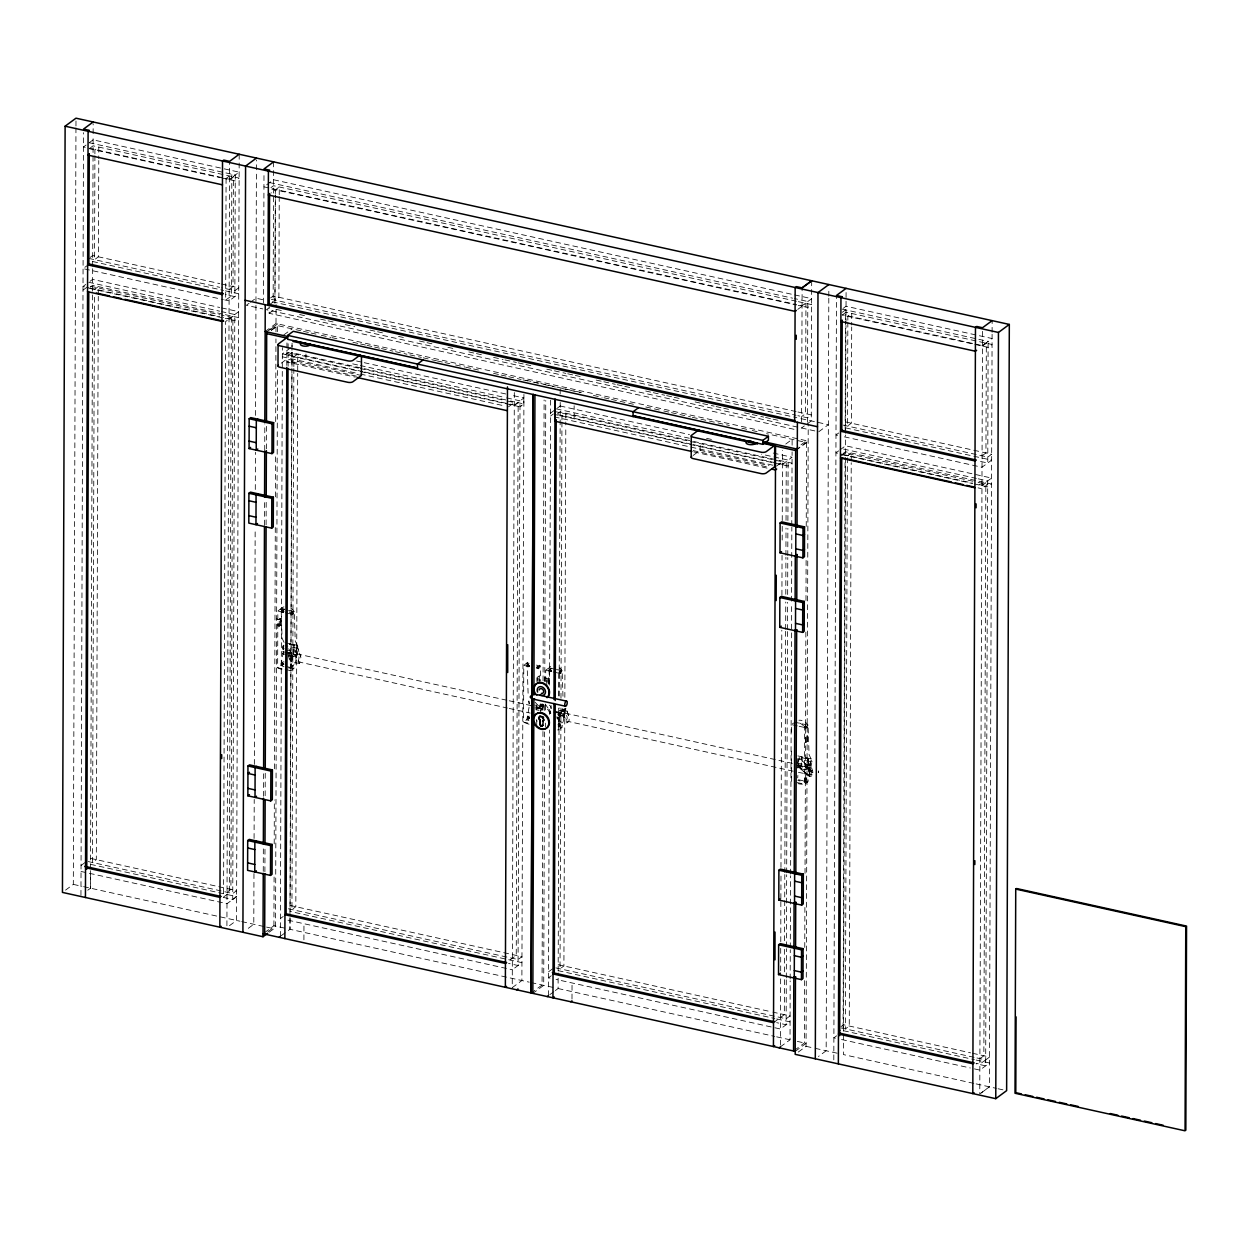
<?xml version="1.0" encoding="UTF-8"?>
<svg xmlns="http://www.w3.org/2000/svg" width="1249" height="1249" viewBox="0 0 1249 1249"><rect width="100%" height="100%" fill="white"/><g stroke="black" fill="none" stroke-linecap="round" stroke-linejoin="round"><path stroke-width="0.75" stroke-dasharray="5 3.75" d="M65.557 890.115L73.316 884.386L75.955 127.929M75.97 125.977L75.986 118.187M80.951 895.314L83.527 132.659M87.742 890.209L90.568 888.211L90.552 870.647M90.552 868.695L92.66 268.192M92.66 266.256L93.113 135.626M93.129 133.674L93.16 123.76M90.568 888.211L90.631 871.693M94.409 297.278L92.442 862.497L96.314 859.64L98.281 296.356M94.908 155.735L94.534 259.667L98.421 256.81L98.765 160.559M94.908 153.799L94.924 149.958L98.812 147.085L98.765 158.639M98.296 294.421L98.312 286.614L94.44 289.487M226.912 925.728L229.582 161.355M231.33 317.34L229.316 892.754L223.571 896.985L225.585 321.586L231.33 317.34L221.822 315.248M223.243 897.375L232.736 899.467L234.781 314.529L221.495 311.594M239.199 154.251L236.529 920.466L226.912 927.57M253.969 873.566L253.781 924.276L246.022 930.005M254.078 838.485L254.218 799.438M254.343 764.404L255.171 528.343M255.296 489.499L255.436 452.263M255.561 415.417L256.404 171.691M256.42 169.755L256.451 160.013M263.539 303.117L263.992 172.534M263.258 871.38L263.352 846.026M263.523 796.284L263.601 771.944M264.46 525.126L264.554 499.022M264.726 450.28L264.819 423.692M264.897 871.755L264.991 846.385M265.163 795.738L265.241 772.304M266.099 524.83L266.193 499.381M266.365 448.828L266.459 425.3M794.005 429.297L269.144 313.312L269.175 307.535M273.625 161.855L273.141 301.977L269.253 304.85M274.921 303.304L275.295 195.593M275.295 193.657L275.311 189.817L275.358 197.576M275.358 199.512L274.999 300.15L278.886 297.278L279.245 196.655M269.238 932.16L273.906 928.725L274.093 875.049M274.202 843.856L274.343 799.985M274.452 768.791L275.295 526.922M275.405 496.852L275.561 453.949M275.67 421.6L275.951 338.932M275.982 331.891L276.076 304.522M277.481 370.485L275.545 926.102L264.679 934.127M277.621 331.656L277.575 323.85M279.245 194.719L279.276 186.975L271.002 193.002M280.775 625.062L278.917 626.139L278.87 619.66L280.354 618.567L280.775 625.062C277.34 627.747 275.233 623.47 280.322 624.906L280.354 618.567C275.28 617.193 277.372 621.237 280.806 618.645M279.23 626.202L279.261 619.785M280.463 625L280.479 618.567L278.933 619.723L276.529 618.801M280.385 936.407L282.368 347.628M286.786 365.411L286.958 341.492M288.113 366.238L288.113 341.102M289.971 917.578L289.94 929.272L280.307 936.375M289.987 915.626L291.954 352.218M291.954 350.282L291.985 344.427M290.049 918.561L290.018 929.303L529.186 982.151M291.954 374.107L290.08 911.411L521.941 962.651L512.309 969.755M291.985 366.316L292.032 352.702L362.272 368.221M292.047 346.738L292.063 343.163M293.827 368.502L291.938 909.569L295.826 906.712L297.684 373.42M293.843 366.566L293.874 356.824L297.746 353.967L297.699 371.484M303.913 939.81L303.96 923.714M305.943 359.041L305.958 353.67M514.323 392.561L512.246 987.647L521.879 980.543L523.924 394.403M523.831 397.963L523.815 403.927L520.006 406.799L518.054 965.508L508.562 963.416M536.727 725.013L536.758 719.346M536.789 709.9L536.82 702.344M536.883 681.564L536.898 677.785M537.694 680.112L537.71 676.911L539.584 675.834L539.552 682.251M538.007 683.39L538.022 676.974L539.584 675.834M539.24 680.58L539.256 675.756M542.956 731.492L542.066 984.993L532.761 991.878M542.956 710.103L543.05 704.202M543.05 680.861L544.111 399.992M544.392 681.173L544.408 678.004L548.233 677.77L548.342 684.187M544.595 731.93L543.705 985.367L532.839 993.377M544.673 710.478L544.689 704.639M544.767 681.236L545.751 400.507M545.516 726.949L545.532 723.171M545.579 709.947L545.594 704.28M545.672 681.611L545.719 670.276L549.779 667.091M546.781 685.342L546.75 678.847L548.358 677.77L548.654 684.265M547.124 682.204L547.14 678.988L548.686 677.848M548.467 995.64L549.404 730.009M549.451 714.397L549.482 705.17M549.56 685.155L550.637 397.01M557.6 729.9A28.571 23.013 53.6 0 0 558.678 729.869L558.756 707.199M558.787 695.865L558.881 673.195A9.352 7.541 53.6 0 0 557.07 670.947M555.352 990.566L558.1 988.537L558.147 972.94M558.162 970.988L559.084 707.777M559.115 696.115L560.223 402.428M560.177 393.935L560.192 388.096M560.942 708.011L560.02 968.818L563.908 965.961L564.798 709.042M560.973 698.285L561.941 421.912M561.941 419.961L561.956 416.073L565.844 413.2L565.797 424.879M564.845 697.364L565.797 426.83M571.995 999.059L572.042 982.947M574.103 418.306L574.15 405.769M693.054 455.51L700.096 450.311L700.127 442.536M780.422 1045.116L780.672 972.815M780.687 970.863L780.703 943.432M780.781 941.621L780.844 900.529M780.859 898.577L781.015 873.394M780.968 867.384L781.796 630.214M781.921 595.18L782.046 555.399M782.186 540.036L782.249 522.488M782.249 520.536L782.499 450.358M784.45 979.638L784.325 1014.656L774.692 1021.776M784.466 971.847L784.559 948.491M784.575 940.7L784.809 874.534M784.825 872.583L785.652 631.245M785.668 629.293L785.762 602.049M785.793 594.259L785.918 557.288M785.918 555.337L786.027 528.093M786.043 520.302L786.245 461.911L782.374 464.784M786.292 979.872L786.136 1024.758L776.644 1022.65M786.308 977.92L786.402 948.725M786.417 946.773L786.667 874.768M786.667 872.817L787.51 631.479M787.526 629.543L787.619 602.283M787.651 594.508L787.776 557.522M787.776 555.571L787.869 528.327M787.9 520.536L788.119 460.085L761.5 454.199M780.328 1046.881L790.039 1039.793L790.164 980.902M790.18 978.951L790.274 949.755M790.289 947.804L790.539 875.799M790.617 874.097L791.569 603.111M791.569 601.159L791.835 527.078M791.757 525.47L792.1 451.873M792.116 445.19L792.131 439.351L783.888 445.44M791.444 781.296L791.554 751.086M791.616 732.195L791.647 724.639A9.352 7.541 53.6 0 1 793.474 723.187M801.577 422.021L802.123 287.879M806.089 726.59L804.653 726.653L804.606 784.216A28.571 23.013 53.6 0 1 798.033 783.669M804.653 980.59L804.434 1042.977L795.113 1049.847M804.762 947.445L804.918 904.557M805.027 873.363L805.87 631.635M805.98 600.441L806.12 557.554M806.23 526.36L806.542 440.741L795.66 448.766M805.558 742.515L805.589 736.098L807.135 734.958L807.432 741.453L805.558 742.515L807.432 741.453M805.886 742.593L805.902 736.176L807.463 735.037M807.385 422.271L807.806 301.524L794.505 298.589M807.104 741.375L807.135 734.958M798.298 1052.048L806.058 1046.319L808.228 424.02M811.678 280.76L811.272 420.897L807.385 423.77M828.805 298.183L826.167 1050.768L818.407 1056.498M828.805 296.247L828.836 288.441M833.801 1059.855L836.471 295.467M845.058 462.739L843.075 1028.395L838.766 1031.565M845.167 429.594L845.557 321.461M845.557 319.525L845.589 309.877L839.843 314.123M843.497 1034.391L843.418 1054.578L974.22 1083.476M843.512 1031.19L845.589 435.042M845.589 433.262L845.963 325.411M845.979 323.772L846.104 288.363M847.368 457.821L845.37 1028.895L849.258 1026.022L851.225 462.754M847.837 322.117L847.478 426.065L851.365 423.192L851.693 326.957M847.852 320.197L847.852 316.34L851.74 313.483L851.693 325.037M851.225 460.803L851.256 453.012L847.368 455.869M982.51 331.328L979.762 1093.937L989.38 1086.833L992.096 334.279M992.096 332.343L992.143 320.634M810.429 770.758C806.401 776.035 814.426 776.566 812.615 770.742C809.976 761.266 807.041 774.286 811.725 775.286M545.235 704.046L550.466 711.727A2.108 0.921 -77.5 0 1 550.622 713.007L550.45 713.647M542.55 703.983L541.723 706.575L541.332 703.858M542.987 704.093L542.16 706.684L534.697 705.029M564.486 708.839L563.658 711.43L563.283 708.714M564.923 708.932L564.267 711.477L563.721 708.808M565.875 708.245L561.941 727.449L558.678 729.869M565.313 708.23L563.533 714.709L559.614 712.789M284.163 662.001C281.681 660.331 281.993 665.982 284.241 663.875M291.798 663.906C289.518 666.607 295.061 666.95 293.156 663.984C289.456 662.204 289.659 669.495 293.015 666.092M560.895 725.294C557.866 726.59 559.755 720.673 561.347 723.749C561.738 728.105 555.024 725.123 559.677 723.093M550.169 713.398L547.796 709.385L550.481 713.195M281.462 611.261C282.805 606.483 285.896 613.759 281.931 612.119M283.398 611.979L281.603 611.729M292.016 614.695C288.363 613.072 294.889 609.855 293.515 613.759C288.784 615.554 294.452 611.401 291.36 612.947M291.907 611.854L292.922 613.696M291.22 612.994L292.89 613.462L292.781 614.539M528.92 665.233L528.421 666.591L526.922 665.795M528.905 665.858L528.28 666.872L527.031 666.076M539.146 668.043C534.041 665.124 543.112 667.356 537.101 668.699M538.678 668.387L537.304 666.732M551.059 671.166C547.827 670.822 551.277 671.806 550.809 670.167M561.394 672.961C558.319 673.898 560.02 668.715 561.644 671.946C559.974 676.646 558.131 669.995 560.66 673.742M804.621 726.871L806.542 726.793L805.948 727.917M805.09 727.73L806.432 727.183M806.557 727.589L806.23 726.793M288.831 656.865L289.83 652.368L292.11 655.772L291.61 660.393L292.407 655.787L289.815 652.353M528.608 701.048L529.435 703.874M529.045 701.142L528.998 703.765M540.583 703.999L540.161 706.559M541.769 703.952L542.16 706.684M543.877 704.733L542.316 709.588L534.884 707.949M550.559 705.904L551.106 708.558M562.518 708.854L562.097 711.415M818.345 772.756L818.282 771.898M281.4 663.687L282.836 662.797M283.304 663.812L281.977 662.704L281.649 664.359M283.258 663.953L282.68 664.733M282.992 663.594C283.945 667.091 278.465 662.688 282.805 661.908M292.297 666.388C289.737 663.516 292.547 666.529 291.236 666.747C289.518 666.435 290.908 663.703 292.016 665.217M529.295 717.488L527.609 717.956L529.295 718.55M536.258 719.705L537.023 721.282M560.223 725.404C557.897 727.699 558.865 722.796 558.303 724.639M560.13 725.138L559.552 725.919M559.411 724.014L560.177 725.591L558.412 724.763M804.34 779.251C811.069 774.099 801.827 784.762 805.746 777.471M806.963 779.673C803.591 779.907 807.26 776.987 805.621 780.297M540.286 704.03L539.006 708.808L537.616 707.933M543.253 704.686L541.957 709.448L538.584 709.198M562.284 708.901L560.582 714.053M282.977 653.789L283.523 654.492L283.882 652.478L282.68 651.65M285.022 652.165L295.17 654.414L299.463 663.531L300.806 657.801A2.108 0.921 -77.5 0 0 300.666 656.584L297.262 646.67L296.075 655.116L292.703 654.851L291.735 653.586M541.598 709.791L541.114 708.761L540.755 710.759M554.806 711.789L563.049 713.601L567.202 722.64M283.336 651.791L280.9 665.342L277.637 667.747A28.571 23.013 53.6 0 0 284.21 670.12M295.732 655.101L295.373 657.099L295.17 654.414M285.678 642.798L297.215 645.28L297.793 646.685L297.777 651.713L294.061 668.246L290.798 670.666A28.571 23.013 53.6 0 1 288.628 670.697M529.045 724.201A28.571 23.013 53.6 0 1 523.565 722.109L526.844 719.689L529.264 706.138M550.747 713.538L550.544 710.837M563.611 714.287L563.237 716.302L563.049 713.601M809.18 770.649L808.993 767.948L809.18 770.649L797.33 768.026M797.861 755.91L811.023 758.83L811.803 762.593L807.869 781.796L804.606 784.216L797.096 782.545M540.567 712.211L541.473 707.918L543.768 711.165M557.741 712.086L560.286 714.974L559.552 719.518L559.989 715.053L558.006 711.618M540.286 705.201L539.443 708.386L539.755 707.262M551.09 705.498L551.09 708.402M562.237 710.041L561.379 713.241L561.691 712.102M801.593 762.936C800.422 772.912 802.295 750.43 801.796 760.516M808.041 765.762L808.462 760.594M805.496 767.12C808.353 769.915 808.571 760.875 808.072 758.658L801.187 756.972L802.326 760.61L801.343 765.98L800.547 767.089L797.58 766.433L809.227 776.175L814.005 777.253M294.249 645.109L293.499 654.039L294.249 645.109L287.411 643.438M808.181 759.829L808.072 758.658M284.132 648.528C282.43 652.103 281.712 643.719 284.147 645.608M797.814 762.499L797.83 758.939M797.83 764.622L798.439 757.331M811.959 775.02L798.049 772.272M282.789 612.307L283.273 611.573L281.571 611.417M293.047 613.759L291.376 613.4L293.047 613.759L292.235 614.477M527.421 664.905C530.482 668.902 524.408 663.859 529.201 664.109M560.458 672.305L559.021 672.384L560.27 672.134M560.629 673.383L559.068 672.524M804.668 727.105C809.29 727.183 803.716 729.51 804.528 726.309C805.605 723.421 808.93 726.84 806.292 728.026M564.579 713.054C560.77 724.451 572.042 720.361 564.61 713.038L796.128 764.185M283.445 664.015L281.571 663.812L283.445 664.015L282.852 664.64M558.662 724.842L560.317 725.201L559.895 726.028M806.027 779.392C804.575 776.722 803.638 781.718 806.151 779.938M806.136 780.219L804.512 779.376L806.167 779.735M809.352 767.12L808.431 772.225L810.898 775.083L811.694 770.539L809.399 767.12L798.017 764.591M284.023 651.072L283.882 652.478M807.104 758.284L808.322 763.186L807.322 767.589L807.635 766.464M798.002 766.043L809.149 776.113L798.002 766.043L799.188 757.581L810.492 769.243A2.108 0.921 -77.5 0 1 810.617 770.461L809.368 776.191M290.065 652.431C284.819 654.679 295.467 665.202 288.831 657.38M283.851 645.296L283.507 649.511M282.258 609.715L281.821 612.291M283.133 612.416L283.866 611.62M527.89 664L527.749 665.295L529.264 666.029M527.203 665.139L528.873 665.623M538.022 667.216L537.382 666.779M538.6 668.231L536.867 667.84M538.413 668.824L538.678 668.043L537.023 668.356M551.184 668.871L549.138 670.135L551.277 670.822M549.451 670.057L550.138 668.918M551.184 671.416L549.123 670.416M559.786 671.041L559.349 673.617M559.661 673.586L560.848 673.149M805.418 725.326L805.464 726.887L807.01 727.23M296.731 653.836L295.81 658.941L298.183 661.798L507.344 708.027M283.351 664.218L281.821 664.546M292.344 666.201L290.564 665.795M292.016 666.841L292.438 665.545L290.564 665.342M529.139 716.13C526.282 716.067 527.156 720.611 529.264 719.034M281.493 611.042L283.382 611.807M281.509 611.495L282.805 612.119M528.764 666.685L529.482 665.904M536.82 666.919L537.538 666.139M551.043 670.619L549.388 670.697M560.91 672.508L559.443 671.806M559.037 672.821L560.536 673.398M528.873 716.286C528.265 722.016 527.64 715.115 528.749 719.112M292.703 654.851L294.405 649.699L293.343 644.734M806.464 768.385L809.836 768.65L811.038 760.204L813.115 763.248M298.277 661.798L299.089 657.317L296.809 653.851L507.375 700.361M568.545 715.786L566.25 709.12L568.576 715.864A2.108 0.921 -77.5 0 1 568.67 717.004C572.432 727.402 553.338 723.062 560.785 715.255A2.108 0.921 -77.5 0 0 560.645 714.038L557.46 709.338M566.156 720.985L796.144 771.851M90.49 147.741L93.082 145.821L239.121 178.092L235.249 180.964L221.963 178.029M90.115 257.45L92.691 255.545L219.777 283.617M88.882 264.382L83.059 268.613L223.29 299.604M85.744 284.46L82.996 286.489L88.788 287.77M90.022 281.306L92.613 279.386L219.683 307.473M229.519 179.7L233.407 176.827L233.017 286.552L229.129 289.409M83.059 290.096L88.804 285.849M90.006 287.27L92.598 285.35L223.462 314.28M266.693 184.821L273.562 179.747L792.678 294.467M249.097 303.257L246.35 305.287L262.805 308.925M250.471 302.242L255.967 298.183L265.116 300.213M229.035 319.229L232.907 316.356L230.909 889.382L227.037 892.239M269.206 307.707L266.459 309.736L815.3 431.03M269.144 313.312L274.889 309.065L284.397 311.173M265.147 331.516L276.013 323.507L808.165 441.1L797.299 449.125M266.693 331.859L277.653 323.866M269.8 329.877L275.998 325.286M271.345 330.22L277.559 325.63L294.686 329.424M271.439 330.236L277.637 325.646M283.788 334.919L292.11 328.846M290.674 347.753L282.43 353.842L362.741 371.593M292.032 352.702L288.066 355.543L358.385 371.078M281.259 363.162L286.895 359.009L361.414 375.465M508.546 406.799L514.291 402.553L506.688 400.882M514.291 405.082L523.909 397.978L510.529 395.012M514.291 405.535L518.163 402.678L516.243 955.423L509.483 960.403M281.899 607.904L277.84 611.089L277.637 667.747L283.273 668.996M550.59 413.107L556.086 409.048M557.46 408.033L560.208 406.003M550.497 416.073L553.369 413.95M557.522 413.856L560.114 411.936L791.975 463.176L788.088 466.049L556.227 414.809M285.35 612.744L291.001 613.993L294.264 611.588A9.367 7.275 49 0 0 288.831 607.201M278.855 625.999L280.322 624.906M283.023 664.843L284.023 664.109M291.844 666.623L292.438 665.998L290.783 665.639M797.752 309.409L805.948 303.366L805.558 413.669L801.686 416.542M81.044 865.495L85.354 862.31M843.294 308.284L846.041 306.255L992.081 338.526L982.448 345.63L842.138 314.623M843.434 314.123L846.01 312.219L992.065 344.49L988.178 347.363L842.138 315.076M801.561 427.985L804.309 425.956M818.735 431.779L828.352 424.676L797.955 417.962M795.66 450.546L806.526 442.536L766.574 433.7M776.628 466.033L782.374 461.802L556.242 411.827M782.452 464.347L792.069 457.243L771.086 452.606M527.843 662.251L523.768 665.436L523.565 722.109L529.217 723.343M838.735 432.966L835.987 434.995L838.891 435.636M536.929 668.34L540.192 665.936A9.367 7.275 49 0 0 537.211 662.86M838.672 450.858L835.924 452.887L841.732 454.168M840.046 449.843L845.557 445.784L991.597 478.055L981.964 485.158L976.156 483.878M982.37 345.614L988.115 341.367L987.772 463.036L978.186 460.912M90.568 864.339L236.623 896.61L226.99 903.714L86.743 872.723M982.448 346.082L986.335 343.225L985.945 452.934L982.073 455.807M232.736 899.467L236.623 896.61M842.934 453.652L845.526 451.748L991.565 484.019L987.694 486.876L974.407 483.956M840.78 456.166L845.089 452.981L976.218 481.958M527.64 718.191L529.514 718.394M529.279 718.737L527.859 718.034M280.447 918.515L283.211 916.485M264.601 932.613L273.906 925.743L286.333 928.491M558.849 723.889L559.974 725.247M560.317 725.201L558.444 724.998M981.964 485.611L985.851 482.754L983.853 1055.78L979.965 1058.637M799.173 726.293L804.809 727.543L808.072 725.138A9.367 7.275 49 0 0 798.892 720.205M548.561 971.8L554.306 967.553L786.167 1018.794L790.039 1015.921L772.944 1012.143M551.293 975.734L548.53 977.764L551.402 978.389M549.857 994.626L553.978 991.581M795.207 1051.361L806.073 1043.337L793.646 1040.589M840.936 1026.678L843.528 1024.758L970.598 1052.845M836.627 1035.796L833.879 1037.825L836.783 1038.481M985.617 1059.886L979.872 1064.132L976.062 1063.289M981.214 1092.937L989.473 1086.849M299.463 663.531L291.563 661.783L292.906 656.053A2.108 0.921 -77.5 0 0 292.781 654.835L288.535 648.621M797.705 777.846L797.877 775.379M281.478 662.891L282.399 662.688M281.649 663.11L282.852 663.375M290.471 664.874L291.392 664.687M527.546 717.269L529.108 717.301M558.35 724.077L559.942 725.013M804.418 778.455L805.34 778.252M281.54 610.496L282.961 610.558M283.18 611.979L282.133 612.244M527.172 664.78L528.155 664.624M527.328 664.983L528.374 665.077M549.419 669.698L551.152 670.307M559.068 671.837L560.614 672.181M804.699 726.122L805.902 726.044M804.856 726.309L805.683 725.966M283.055 649.418L283.414 645.202M296.731 648.2L296.216 652.337L296.731 648.2L285.615 645.686M564.095 711.524L556.648 709.885M810.539 761.749L810.039 765.871L810.539 761.749L797.674 758.846M291.517 661.767L288.894 658.754M291.407 612.51L292.407 612.556M538.288 668.48L537.101 667.903M284.054 642.361L282.087 638.192L281.103 608.669A9.367 7.275 49 0 1 283.929 606.873M297.215 645.28L295.248 641.096L294.264 611.588L281.103 608.669M811.023 758.83L809.071 754.646L808.072 725.138L794.91 722.219L791.647 724.639L797.284 725.872M559.443 720.985L556.773 717.956M290.97 664.687L292.204 665.498M282.836 664.515L281.79 663.656M805.777 780.079L804.731 779.22M282.087 610.558L283.382 611.401M550.403 669.542L549.373 670.245L550.403 669.854M551.262 670.994L549.576 669.901L551.262 670.37M805.964 727.73L804.887 726.871M794.583 294.889L811.694 298.667L802.061 305.771L797.768 304.818M89.225 142.729L235.265 175.001L234.843 296.637L225.351 294.545M269.69 182.604L792.6 298.168M842.154 309.112L988.193 341.399M796.456 301.259L273.547 185.711L269.659 188.568L796.378 304.975M798.361 301.68L811.678 304.631L807.791 307.488L798.267 305.38M263.945 186.85L796.347 304.506M89.194 148.693L220.074 177.608M221.666 284.038L238.746 287.816L234.859 290.674L221.588 287.738M845.635 421.928L991.675 454.199L987.787 457.072L841.748 424.801M796.081 411.577L273.156 296.013L269.284 298.886L796.003 415.277M797.97 411.998L811.288 414.933L807.4 417.806L797.892 415.698M88.82 258.402L219.683 287.317M92.676 261.509L223.54 290.424M225.445 290.845L238.715 293.78L229.098 300.884L224.742 299.916M845.62 427.892L991.659 460.163L981.948 467.251L841.795 436.276M272.423 301.821L796.846 417.712M299.619 314.529L305.318 315.794M320.54 319.166L326.239 320.415M328.144 320.837L333.842 322.101M345.255 324.615L354.763 326.723M369.969 330.079L375.684 331.344M377.588 331.766L383.287 333.03M398.493 336.387L404.208 337.652M419.414 341.008L425.128 342.273M427.033 342.694L432.732 343.959M447.938 347.316L453.652 348.58M468.859 351.937L474.573 353.202M476.462 353.623L482.176 354.872M493.589 357.401L503.097 359.509M504.986 359.915L516.399 362.444M518.304 362.866L524.002 364.13M525.907 364.552L531.621 365.801M546.828 369.173L552.542 370.422M554.431 370.844L565.844 373.373M567.749 373.794L573.447 375.059M575.352 375.465L581.066 376.73M596.273 380.102L601.971 381.351M603.876 381.772L615.289 384.302M617.193 384.723L622.892 385.972M624.797 386.394L630.495 387.658M645.717 391.015L651.416 392.28M653.321 392.701L664.733 395.23M666.638 395.636L672.337 396.901M674.241 397.323L679.94 398.587M695.162 401.944L700.861 403.208M702.765 403.63L714.178 406.144M716.083 406.565L721.781 407.83M723.686 408.251L729.385 409.516M744.607 412.873L750.306 414.137M752.21 414.559L763.623 417.072M765.528 417.494L771.226 418.758M773.131 419.18L778.83 420.445M221.588 307.894L238.653 311.657L229.035 318.776L223.228 317.48M88.741 282.258L219.605 311.173M843.559 449.062L976.328 478.398M978.232 478.82L987.709 480.927L985.664 1065.865L976.187 1063.773M525.985 380.274L538.975 383.146M540.833 383.552L546.391 384.786M548.249 385.207L574.228 390.937M576.086 391.359L581.659 392.576M295.919 329.689L302.289 331.094M303.523 331.375L309.221 332.624M311.11 333.046L316.824 334.31M321.321 335.31L330.844 337.402M332.031 337.667L337.73 338.932M352.936 342.288L358.635 343.553M360.524 343.975L366.238 345.224M366.987 345.395L372.702 346.66M374.606 347.081L380.305 348.346M381.429 348.58L392.842 351.11M395.527 351.703L406.955 354.232M409.937 354.888L421.35 357.401M423.255 357.823L436.557 360.774M437.4 360.961L443.098 362.21M445.003 362.632L450.717 363.896M455.557 364.973L465.065 367.065M465.939 367.268L471.638 368.517M473.543 368.939L479.257 370.204M493.574 373.373L500.178 374.825M501.161 375.043L506.875 376.308M508.765 376.73L521.114 379.462M523.019 379.883L531.293 381.71M533.12 382.1L538.6 383.318M543.955 384.505L555.368 387.018M562.175 388.533L581.175 392.732M593.416 395.433L602.08 397.354M603.985 397.775L609.684 399.024M611.588 399.446L633.384 404.27M645.795 407.002L661.923 410.578M663.828 410.999L669.526 412.248M671.431 412.67L690.463 416.885M692.368 417.307L729.416 425.487M741.828 428.235L750.321 430.109M752.226 430.53L757.924 431.795M225.366 314.686L238.637 317.621L234.75 320.493L225.273 318.401M90.709 286.271L219.933 314.826M978.123 482.379L987.616 484.487L981.87 488.718L978.076 487.875M90.693 288.191L219.434 316.653M843.621 454.589L972.378 483.035M88.71 288.222L223.368 317.98M841.654 454.605L972.518 483.535M356.589 360.992L362.366 362.272M364.193 362.678L508.702 394.622M560.13 405.987L689.448 434.558M706.559 438.337L712.258 439.601M352.702 363.865L358.401 365.13M360.305 365.535L504.752 397.463M506.641 397.885L519.943 400.82L519.927 406.784L523.815 403.927L510.513 400.976M556.258 408.845L689.292 438.243M364.162 368.642L508.608 400.554M358.463 368.127L288.16 352.577L282.415 356.824L358.432 373.623M360.368 368.533L504.799 400.461M364.646 372.015L514.369 405.098M558.084 414.762L691.509 444.238M693.398 444.66L782.53 464.363M360.29 371.499L520.006 406.799M360.321 374.044L504.752 405.956M554.291 416.901L772.834 465.206M700.096 450.311L769.025 465.549M356.527 376.183L288.129 361.07L286.88 361.991L355.294 377.104M693.101 450.561L767.198 466.939M693.757 451.904L767.87 468.281M536.43 665.108L540.192 665.936L540.692 681.267M549.482 683.219L548.982 667.872L554.618 669.121M556.492 669.542L562.144 670.775L563.018 697.629M283.382 611.183L281.712 610.808L283.086 610.839M527.343 665.092L529.014 665.467M536.992 667.231L538.475 668.059M536.851 667.388L538.21 667.388M804.715 726.575L806.401 726.949M283.476 612.338L277.84 611.089A9.352 7.541 53.6 0 1 284.429 609.106M529.404 666.685L523.768 665.436A9.352 7.541 53.6 0 1 529.092 663.281M551.355 671.525L545.719 670.276A9.352 7.541 53.6 0 1 551.043 668.137M553.229 671.946L558.881 673.195L562.144 670.775A9.367 7.275 49 0 0 557.96 666.966M546.75 678.847L544.408 677.988L547.14 678.988M289.206 644.406L294.139 645.499M801.374 757.581L807.962 759.033M285.256 649.902L296.216 652.337M797.315 763.061L810.039 765.871M509.264 700.783L533.932 706.231M535.837 706.653L541.52 707.918M286.88 652.181L293.468 653.633M536.102 707.262L539.396 707.98M554.759 711.384L561.347 712.836M800.703 765.731L807.276 767.183M536.04 707.637L541.769 708.901M797.143 765.34L809.649 768.104M296.075 654.866L295.716 656.865M563.955 714.053L563.596 716.067M285.568 652.852L296.388 655.241M553.448 712.055L564.267 714.444M797.689 766.027L810.195 768.791M809.805 769.665L812.568 770.571M282.321 653.649L294.811 656.412M535.68 709.635L539.068 710.384M557.616 714.49L562.69 715.615M796.784 767.339L809.29 770.102M288.597 655.6L295.373 657.099M558.162 715.177L563.237 716.302M809.82 774.271L812.022 774.755L809.774 774.458M509.249 708.448L530.169 713.07M281.571 663.344L283.101 664.062M527.64 717.722L529.514 717.925M558.444 724.529L560.317 724.732M804.512 778.908L806.386 779.126M558.178 726.621L561.941 727.449A31.381 28.134 -89.7 0 1 557.429 727.277M798.47 779.719L807.869 781.796A31.381 28.134 -89.7 0 1 797.861 780.282M285.162 669.417L290.798 670.666M90.599 858.375L236.639 890.646L232.751 893.519L86.712 861.232M972.503 1053.266L989.567 1057.044L985.695 1059.901L976.109 1057.778M290.096 905.447L521.957 956.687L518.085 959.544L288.113 908.726M558.178 964.696L771.039 1011.721M841.077 1027.943L974.314 1057.388M843.512 1030.722L974.376 1059.652M976.203 1060.058L989.551 1063.008L979.841 1070.096L974.126 1068.832M558.162 970.645L774.817 1018.528M776.722 1018.95L790.024 1021.885L780.391 1028.989L556.039 979.419M81.029 871.459L85.322 872.411M841.576 1039.527L970.332 1067.989M287.957 920.17L512.402 969.77M531.028 982.557L554.509 987.74M558.1 988.537L774.755 1036.42M776.659 1036.842L789.961 1039.777M73.316 884.386L81.903 886.29M83.621 886.665L239.98 921.216M241.713 921.606L264.757 926.696M266.583 927.101L273.906 928.725M806.058 1046.319L813.38 1047.942M815.207 1048.348L839.968 1053.813M976.125 1083.898L996.343 1088.363M998.06 1088.753L1006.632 1090.642M527.921 664.624L528.889 665.389M559.38 719.565L557.116 716.973M535.056 702.235L542.612 710.057M809.43 769.041L813.24 773.443M556.804 716.895L559.068 719.502M799.579 765.809L800.547 767.089M818.314 770.867L818.376 770.992A2.108 0.921 -77.5 0 1 818.501 772.21M297.262 646.67L300.697 656.677M528.108 693.242L527.031 663.032A9.367 7.275 49 0 1 528.795 661.642M799.501 723.046A9.352 7.541 53.6 0 1 804.809 727.543M548.982 667.872A9.367 7.275 49 0 1 550.731 666.498M528.92 720.657A31.381 28.134 -89.7 0 1 526.844 719.689M289.19 611.745A9.352 7.541 53.6 0 1 291.001 613.993M288.441 667.903A31.381 28.134 -89.7 0 0 294.061 668.246L280.9 665.342A31.381 28.134 -89.7 0 0 284.038 666.732M226.085 178.482L225.663 300.119L231.408 295.888L231.83 174.236L226.085 178.482M295.326 650.058C296.122 656.662 297.215 643.735 295.326 650.058M809.149 763.607C809.93 770.211 811.023 757.284 809.149 763.607M93.097 139.857L83.48 146.96L229.519 179.247L239.137 172.143L93.097 139.857"/><path stroke-width="1.5" d="M795.457 977.296L795.191 1054.343L995.765 1098.667L1006.632 1090.642L1009.317 324.428L75.986 118.187L65.12 126.196L62.45 892.411L263.024 936.734L267.692 933.3M85.432 897.485L88.101 131.27L89.335 130.364L83.542 129.084L93.16 121.98M86.759 869.273L88.773 292.188M88.866 264.882L89.257 153.752M221.682 758.611L221.697 754.708M242.915 932.3L245.585 166.086L256.467 158.061M247.708 840.53L247.599 870.35L270.487 875.408L272.048 874.253L272.157 844.449L249.254 839.39L247.708 840.53L270.596 845.589L272.157 844.449M247.864 795.816L247.958 765.996L249.519 764.856L272.407 769.915L272.313 799.719L270.752 800.874L247.864 795.816L249.41 794.661M248.91 493.277L248.816 523.097L271.704 528.155L273.266 527L273.359 497.196L250.471 492.137L248.91 493.277L271.814 498.335L273.359 497.196M249.066 448.563L249.175 418.743L250.721 417.603L273.625 422.662L273.515 452.466L271.97 453.621L249.066 448.563L250.627 447.407M263.024 936.734L263.258 873.316M263.352 844.074L263.508 798.236M263.617 768.978L264.46 526.313M264.569 497.071L264.726 450.998M264.835 421.74L265.241 304.694M264.679 934.127L264.882 873.691M264.991 844.465L265.147 799.61M265.256 768.463L266.099 526.672M266.209 497.43L266.365 450.639M266.474 421.538L266.693 331.859M269.175 305.615L269.565 193.533M270.487 875.408L270.596 845.589M270.752 800.874L270.861 771.055L272.407 769.915M271.704 528.155L271.814 498.335M271.97 453.621L272.063 423.801L273.625 422.662M277.996 365.988L278.074 344.599M284.866 938.577L286.786 367.362M287.738 335.388L287.723 339.353L417.494 368.033L293.109 340.634L293.109 341.461L757.456 444.066L757.472 443.254L633.102 415.761L762.858 444.347L768.4 440.257L768.416 436.291L293.296 331.297L287.738 335.388L762.874 440.382L768.416 436.291M286.115 914.252L288.019 368.393M361.476 356.012L361.414 375.465L352.967 381.71A3.747 1.499 0.2 0 1 347.893 382.303L279.948 367.284A3.747 1.499 0.2 0 1 278.449 365.239M417.478 368.939L417.494 364.068L423.052 359.962M505.361 987.303L507.469 386.862M507.703 672.524L507.719 644.687M533.214 394.497L531.122 993.002L533.292 394.356M532.839 993.377L533.869 699.003M533.885 695.1L534.931 394.887M540.161 720.002L539.709 724.857L541.691 726.247L540.349 724.498L539.303 718.081L539.755 716.458L541.442 716.426L543.502 718.924L542.706 725.591M553.978 703.452L552.948 997.826L554.197 996.905M553.994 699.549L555.04 399.321M691.852 451.482L555.056 421.241L555.118 399.227M554.275 973.517L555.212 704.483M555.227 700.58L556.211 419.851M633.087 416.588L633.102 411.717L638.661 407.611M691.197 457.306L691.275 435.901M762.858 444.347L762.874 440.382M763.514 442.911L774.692 445.378L774.614 466.783L766.168 473.028A3.747 1.499 0.2 0 1 761.094 473.605L693.148 458.602A3.747 1.499 0.2 0 1 691.649 456.556M775.551 446.112L773.443 1046.553L774.692 1045.632M774.989 959.856L775.005 932.066M776.16 600.582L776.254 575.243M778.533 974.579L778.642 944.759L780.188 943.62L803.091 948.678L802.982 978.482L801.436 979.638L778.533 974.579L780.094 973.424M778.798 900.045L778.892 870.225L780.453 869.085L803.341 874.144L803.248 903.948L801.686 905.103L778.798 900.045L780.344 898.89M779.751 627.326L779.844 597.506L781.406 596.366L804.294 601.425L804.2 631.229L802.639 632.384L779.751 627.326L781.296 626.171M780.001 552.792L780.11 522.972L781.671 521.832L804.559 526.891L804.45 556.695L802.904 557.85L780.001 552.792L781.562 551.636M794.692 421.694L795.16 287.535L796.409 286.614L802.123 287.879L811.756 280.775M793.568 1051.002L793.818 976.921M793.927 947.679L794.083 902.84M794.192 871.646L795.035 629.902M795.129 600.66L795.285 555.821M795.394 524.627L795.66 448.766M796.222 339.322L796.238 335.232M795.566 948.069L795.722 902.184M795.816 874.003L796.675 630.386M796.784 599.817L796.94 554.369M797.034 527.078L797.393 422.287M801.436 979.638L801.53 949.818L803.091 948.678M801.686 905.103L801.796 875.284L803.341 874.144M802.639 632.384L802.748 602.564L804.294 601.425M802.904 557.85L803.013 528.03L804.559 526.891M815.3 1058.793L817.986 292.578L828.852 284.553M838.36 1063.883L840.952 297.652L842.201 296.731M839.703 1035.671L841.717 458.57M841.81 431.28L842.201 320.15M974.829 864.558L974.844 860.67M976.078 507.781L976.094 503.878M995.765 1098.667L998.451 332.453L1009.317 324.428M1016.061 1016.842L1015.796 1092.672L1021.463 1093.921M1185.832 1130.251L1186.55 926.087L1016.514 888.507M539.896 716.333L538.694 718.706L540.286 720.142M543.19 720.626L543.955 719.908M543.799 720.173L542.534 721.219M89.257 154.205L88.023 155.126L222.525 184.852M239.199 154.251L229.582 161.355L223.774 160.075L222.525 160.98L219.855 927.195L221.104 926.274M273.625 161.855L264.007 168.958L269.643 170.207L268.41 171.129L267.942 305.287L269.175 304.366M269.565 194.063L268.316 194.969L795.082 311.376L796.316 310.47M223.212 320.462L221.979 321.383L87.539 291.673M286.973 337.605L278.527 343.834A3.747 1.499 0.2 0 0 280.026 345.879L347.971 360.899A3.747 1.499 0.2 0 0 353.03 360.305L360.071 355.106M257.887 419.18L256.326 420.32L256.232 450.14L257.778 449M257.622 493.714L256.076 494.854L255.967 524.674L257.513 523.534M555.056 421.241L556.289 420.335M802.045 287.863L811.678 280.76M846.104 288.363L836.471 295.467L842.279 296.747L841.045 297.668M86.774 866.759L85.525 867.68L219.965 897.391M842.107 320.587L840.874 321.508L975.391 351.234L976.624 350.313M698.769 429.953L691.727 435.152A3.747 1.499 0.2 0 0 693.226 437.197L761.172 452.216A3.747 1.499 0.2 0 0 766.246 451.623L774.692 445.378M256.67 766.433L255.124 767.573L255.015 797.393L256.56 796.238M249.488 772.304L247.942 773.443L255.093 775.036M256.404 840.967L254.858 842.107L254.749 871.927L256.31 870.787M776.706 469.046L775.457 469.952L771.663 469.109M992.143 320.634L982.51 327.738L976.718 326.457L975.469 327.379L972.799 1093.593L974.033 1092.672M797.408 525.314L795.847 526.453L795.754 556.273L797.299 555.118M538.99 717.145L540.114 716.145M541.91 716.645L543.471 717.004L543.362 718.425M539.833 719.565L540.036 719.861M286.193 913.815L284.959 914.736L505.377 963.447L506.61 962.526L286.177 913.815M540.567 726.044L541.363 725.685M540.848 726.184L541.66 725.778M541.129 726.262L542.128 725.825M541.598 726.262L542.987 725.263M804.528 534.338L802.982 535.493L795.832 533.901M804.481 549.248L802.935 550.387L795.769 548.811M279.073 937.296L280.307 936.375M797.143 599.848L795.597 600.988L795.488 630.807L797.034 629.652M804.278 608.872L802.717 610.027L795.566 608.435M804.215 623.782L802.67 624.922L795.519 623.345M505.283 987.288L506.61 986.398M516.727 989.817L517.976 988.911M554.275 973.065L553.042 973.97L773.459 1022.681M547.234 996.561L548.467 995.64M570.746 1001.76L571.98 1000.839M796.191 872.551L794.645 873.707L794.536 903.511L796.081 902.371M803.326 881.591L801.764 882.746L794.614 881.154M803.263 896.501L801.717 897.641L794.567 896.064M795.925 947.085L794.38 948.241L794.27 978.045L795.832 976.905M803.06 956.125L801.515 957.28L794.348 955.688M803.013 971.035L801.452 972.175L794.302 970.598M779.173 1047.817L780.422 1046.896M839.703 1033.157L838.469 1034.063L972.893 1063.773L974.142 1062.868L839.234 1033.048M65.12 126.196L998.451 332.453M268.379 304.194L794.832 420.538M245.116 300.244L817.517 426.736M96.36 293.031L109.662 295.966M113.456 296.809L121.059 298.495M124.869 299.323L223.68 321.165M841.248 457.649L951.473 482.005M955.266 482.848L962.87 484.518M966.664 485.361L974.267 487.048M840.483 458.071L974.907 487.781M265.147 331.516L287.957 336.559M763.092 441.568L797.299 449.125M266.693 333.655L286.895 338.12M763.311 443.395L795.66 450.546M357.183 377.526L507.297 410.687M780.11 522.972L803.013 528.03M249.175 418.743L272.063 423.801M249.144 426.19L256.31 427.783M249.097 441.1L256.248 442.692M779.844 597.506L802.748 602.564M248.894 500.74L256.045 502.317M248.832 515.634L255.998 517.227M565.469 706.231L532.058 698.847L530.372 697.473A1.873 1.639 -36.4 0 1 530.372 696.489L532.402 694.569A5.043 4.418 -36.4 0 1 535.275 694.241L566.5 701.126A2.607 1.14 -77.5 0 1 566.593 705.295A2.607 1.14 -77.5 0 1 564.751 704.592A2.607 1.14 -77.5 0 1 566.609 701.157M778.892 870.225L801.796 875.284M247.958 765.996L270.861 771.055M247.88 788.353L255.046 789.93M778.642 944.759L801.53 949.818M247.677 847.977L254.827 849.57M247.63 862.887L254.78 864.48M84.854 866.338L221.198 896.47M552.355 972.628L774.692 1021.776M1025.242 1094.764L1032.798 1096.435M1036.576 1097.262L1044.133 1098.933M1047.911 1099.776L1055.467 1101.446M1059.246 1102.274L1066.802 1103.944M1070.58 1104.772L1078.152 1106.442M1110.267 1113.546L1117.824 1115.216M1121.602 1116.06L1129.158 1117.73M1132.937 1118.558L1140.493 1120.228M1144.271 1121.056L1151.828 1122.726M1155.606 1123.569L1163.162 1125.24M263.039 933.752L795.207 1051.361M535.275 694.225L536.898 695.022M535.118 693.226A8.79 7.088 53.6 0 1 534.463 691.54M534.275 687.325A8.79 7.088 53.6 0 1 545.36 684.28A8.79 7.088 53.6 0 1 547.546 697.332M534.65 693.57A8.79 7.088 53.6 0 1 536.836 683.5A8.79 7.088 53.6 0 1 547.124 686.903A8.79 7.088 53.6 0 1 547.078 697.676M540.177 694.912A4.715 3.809 53.6 0 0 545.407 692.836A4.715 3.809 53.6 0 0 541.972 686.872A4.715 3.809 53.6 0 0 537.226 689.776L537.211 690.229A4.715 3.809 53.6 0 0 537.616 692.055M539.115 690.026A2.607 2.092 53.6 0 1 541.691 688.73A2.607 2.092 53.6 0 1 543.643 691.696A2.607 2.092 53.6 0 1 541.348 693.398M534.556 698.816A5.043 4.418 -36.4 0 1 532.386 698.925M534.166 717.441A8.79 7.088 53.6 0 1 542.831 713.054A8.79 7.088 53.6 0 1 549.419 723.046A8.79 7.088 53.6 0 1 541.691 728.838M540.083 728.308A8.79 7.088 53.6 0 1 538.553 727.449M537.835 726.902A8.79 7.088 53.6 0 1 537.148 726.293M536.524 725.622A8.79 7.088 53.6 0 1 535.962 724.904M535.009 723.327A8.79 7.088 53.6 0 1 534.65 722.5M751.18 441.038A4.996 2.014 0.2 0 1 748.666 440.788M756.035 442.646A4.996 2.014 0.2 0 1 750.524 444.675A4.996 2.014 0.2 0 1 746.184 442.193M752.476 441.787A4.996 2.014 0.2 0 1 748.666 441.615M310.345 344.146A4.996 2.014 0.2 0 1 304.834 346.192A4.996 2.014 0.2 0 1 300.494 343.709M305.49 343.366A4.996 2.014 0.2 0 1 301.93 342.804M1015.734 889.085L1015.015 1093.25L1185.067 1130.813L1185.769 926.664L1015.734 889.085M88.882 263.929L87.633 264.835L222.072 294.545L223.306 293.64L88.882 263.929M841.81 430.312L840.577 431.233L975.001 460.943L976.25 460.022L841.81 430.312M533.542 721.251A8.79 7.088 53.6 0 0 546.25 728.37A8.79 7.088 53.6 0 0 543.518 714.116A8.79 7.088 53.6 0 0 533.542 721.251"/></g></svg>
